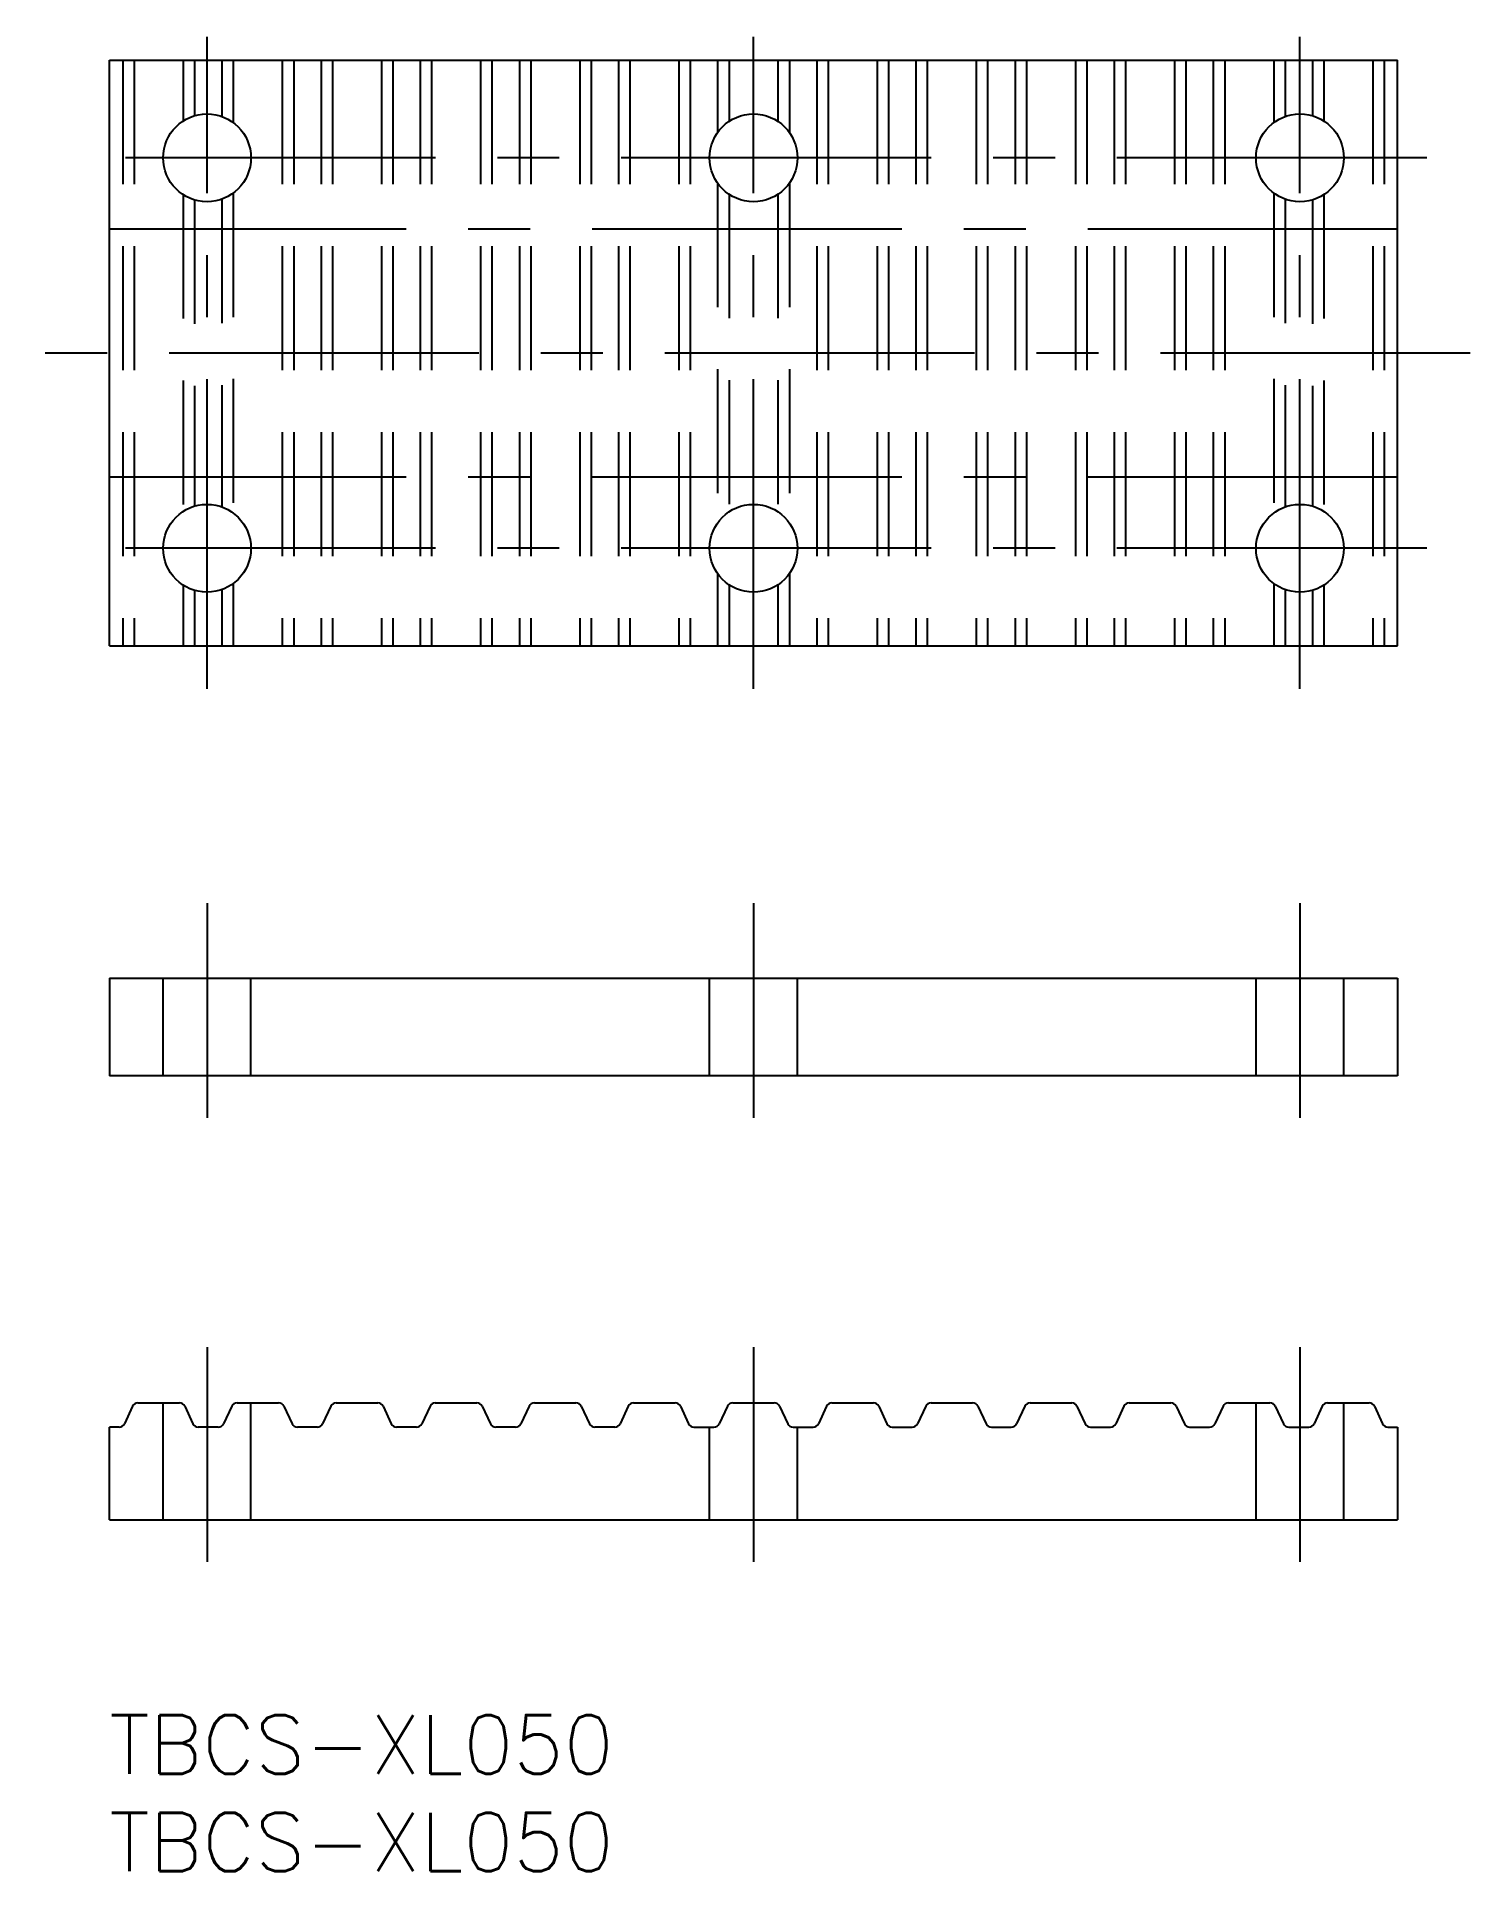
# Model space of a CAD drawing. Extents: x -3.7 to 69.7, y -8 to 86.
import ezdxf

# ---------------------------------------------------------------- set-up
doc = ezdxf.new("R2010")
doc.units = 0
doc.header["$LTSCALE"] = 0.5
doc.linetypes.add('CENTER', pattern=[50.8, 31.75, -6.35, 6.35, -6.35])
doc.linetypes.add('DASHED', pattern=[19.05, 12.7, -6.35])
for name, color, linetype in [('MSM_CENTER', 1, 'CENTER'), ('MSM_CONTINUOUS', 7, 'CONTINUOUS'), ('MSM_DASHED', 4, 'DASHED'), ('MSM_PART_NUMBER', 7, 'CONTINUOUS')]:
    doc.layers.add(name, color=color, linetype=linetype)
doc.styles.get("Standard").update_dxf_attribs({"font": 'txt.shx', "height": 3, "bigfont": 'bigfont.shx'})

# ---------------------------------------------------------------- blocks, each defined once
blk = doc.blocks.new('*U2')
at = {"layer": 'MSM_PART_NUMBER'}
blk.add_text('TBCS-XL050', height=3, dxfattribs=at).set_placement((0, -3))
blk = doc.blocks.new('*U3')
at = {"layer": 'MSM_PART_NUMBER'}
blk.add_text('TBCS-XL050', height=3, dxfattribs=at).set_placement((0, -8))

msp = doc.modelspace()

# ---------------------------------------------------------------- linework, layer by layer
at = {"layer": 'MSM_CENTER'}
for p, q in [((5, 52.565), (5, 85.976)), ((33, 52.565), (33, 85.976)), ((61, 52.565), (61, 85.976)), ((67.5, 79.771), (-1.5, 79.771)), ((66, 76.121), (0, 76.121)), ((69.73, 69.771), (-3.73, 69.771)), ((66, 63.421), (0, 63.421)), ((67.5, 59.771), (-1.5, 59.771)), ((5, 41.592), (5, 30.592)), ((33, 41.592), (33, 30.592)), ((61, 41.592), (61, 30.592)), ((5, 18.844), (5, 7.844)), ((33, 18.844), (33, 7.844)), ((61, 18.844), (61, 7.844))]:
    msp.add_line(p, q, dxfattribs=at)
at = {"layer": 'MSM_CONTINUOUS'}
for p, q in [((0, 84.771), (66, 84.771)), ((0, 54.771), (0, 84.771)), ((66, 54.771), (66, 84.771)), ((0, 54.771), (66, 54.771)), ((0, 37.748), (66, 37.748)), ((0, 37.748), (0, 32.748)), ((66, 37.748), (66, 32.748)), ((66, 32.748), (0, 32.748)), ((1.456, 16), (3.584, 16)), ((6.536, 16), (8.664, 16)), ((11.616, 16), (13.744, 16)), ((16.696, 16), (18.824, 16)), ((21.776, 16), (23.904, 16)), ((26.856, 16), (28.984, 16)), ((31.936, 16), (34.064, 16)), ((37.016, 16), (39.144, 16)), ((42.096, 16), (44.224, 16)), ((47.176, 16), (49.304, 16)), ((52.256, 16), (54.384, 16)), ((57.336, 16), (59.464, 16)), ((62.416, 16), (64.544, 16)), ((1.184, 15.827), (0.763, 14.923)), ((3.856, 15.827), (4.277, 14.923)), ((6.264, 15.827), (5.843, 14.923)), ((8.936, 15.827), (9.357, 14.923)), ((11.344, 15.827), (10.923, 14.923)), ((14.016, 15.827), (14.437, 14.923)), ((16.424, 15.827), (16.003, 14.923)), ((19.096, 15.827), (19.517, 14.923)), ((21.504, 15.827), (21.083, 14.923)), ((24.176, 15.827), (24.597, 14.923)), ((26.584, 15.827), (26.163, 14.923)), ((29.256, 15.827), (29.677, 14.923)), ((31.664, 15.827), (31.243, 14.923)), ((34.336, 15.827), (34.757, 14.923)), ((36.744, 15.827), (36.323, 14.923)), ((39.416, 15.827), (39.837, 14.923)), ((41.824, 15.827), (41.403, 14.923)), ((44.496, 15.827), (44.917, 14.923)), ((46.904, 15.827), (46.483, 14.923)), ((49.576, 15.827), (49.997, 14.923)), ((51.984, 15.827), (51.563, 14.923)), ((54.656, 15.827), (55.077, 14.923)), ((57.064, 15.827), (56.643, 14.923)), ((59.736, 15.827), (60.157, 14.923)), ((62.144, 15.827), (61.723, 14.923)), ((64.816, 15.827), (65.237, 14.923)), ((0, 10), (0, 14.75)), ((0.491, 14.75), (0, 14.75)), ((5.571, 14.75), (4.549, 14.75)), ((10.651, 14.75), (9.629, 14.75)), ((15.731, 14.75), (14.709, 14.75)), ((20.811, 14.75), (19.789, 14.75)), ((25.891, 14.75), (24.869, 14.75)), ((29.949, 14.75), (30.971, 14.75)), ((35.029, 14.75), (36.051, 14.75)), ((40.109, 14.75), (41.131, 14.75)), ((45.189, 14.75), (46.211, 14.75)), ((50.269, 14.75), (51.291, 14.75)), ((55.349, 14.75), (56.371, 14.75)), ((60.429, 14.75), (61.451, 14.75)), ((65.509, 14.75), (66, 14.75)), ((66, 14.75), (66, 10)), ((0, 10), (66, 10))]:
    msp.add_line(p, q, dxfattribs=at)
for centre in [(5, 79.771), (33, 79.771), (61, 79.771), (5, 59.771), (33, 59.771), (61, 59.771)]:
    msp.add_circle(centre, 2.25, dxfattribs=at)
for centre, start, end in [((1.456, 15.7), 90, 155), ((3.584, 15.7), 25, 90), ((6.536, 15.7), 90, 155), ((8.664, 15.7), 25, 90), ((11.616, 15.7), 90, 155), ((13.744, 15.7), 25, 90), ((16.696, 15.7), 90, 155), ((18.824, 15.7), 25, 90), ((21.776, 15.7), 90, 155), ((23.904, 15.7), 25, 90), ((26.856, 15.7), 90, 155), ((28.984, 15.7), 25, 90), ((31.936, 15.7), 90, 155), ((34.064, 15.7), 25, 90), ((37.016, 15.7), 90, 155), ((39.144, 15.7), 25, 90), ((42.096, 15.7), 90, 155), ((44.224, 15.7), 25, 90), ((47.176, 15.7), 90, 155), ((49.304, 15.7), 25, 90), ((52.256, 15.7), 90, 155), ((54.384, 15.7), 25, 90), ((57.336, 15.7), 90, 155), ((59.464, 15.7), 25, 90), ((62.416, 15.7), 90, 155), ((64.544, 15.7), 25, 90), ((0.491, 15.05), 270, 335), ((4.549, 15.05), 205, 270), ((5.571, 15.05), 270, 335), ((9.629, 15.05), 205, 270), ((10.651, 15.05), 270, 335), ((14.709, 15.05), 205, 270), ((15.731, 15.05), 270, 335), ((19.789, 15.05), 205, 270), ((20.811, 15.05), 270, 335), ((24.869, 15.05), 205, 270), ((25.891, 15.05), 270, 335), ((29.949, 15.05), 205, 270), ((30.971, 15.05), 270, 335), ((35.029, 15.05), 205, 270), ((36.051, 15.05), 270, 335), ((40.109, 15.05), 205, 270), ((41.131, 15.05), 270, 335), ((45.189, 15.05), 205, 270), ((46.211, 15.05), 270, 335), ((50.269, 15.05), 205, 270), ((51.291, 15.05), 270, 335), ((55.349, 15.05), 205, 270), ((56.371, 15.05), 270, 335), ((60.429, 15.05), 205, 270), ((61.451, 15.05), 270, 335), ((65.509, 15.05), 205, 270)]:
    msp.add_arc(centre, 0.3, start, end, dxfattribs=at)
at = {"layer": 'MSM_DASHED'}
for p, q in [((0.682, 84.771), (0.682, 54.771)), ((1.265, 84.771), (1.265, 54.771)), ((3.775, 84.771), (3.775, 81.658)), ((4.358, 84.771), (4.358, 81.927)), ((5.762, 84.771), (5.762, 81.888)), ((6.345, 84.771), (6.345, 81.574)), ((8.855, 84.771), (8.855, 54.771)), ((9.438, 84.771), (9.438, 54.771)), ((10.842, 84.771), (10.842, 54.771)), ((11.425, 84.771), (11.425, 54.771)), ((13.935, 84.771), (13.935, 54.771)), ((14.518, 84.771), (14.518, 54.771)), ((15.922, 84.771), (15.922, 54.771)), ((16.505, 84.771), (16.505, 54.771)), ((19.015, 84.771), (19.015, 54.771)), ((19.598, 84.771), (19.598, 54.771)), ((21.002, 84.771), (21.002, 54.771)), ((21.585, 84.771), (21.585, 54.771)), ((24.095, 84.771), (24.095, 54.771)), ((24.678, 84.771), (24.678, 54.771)), ((26.082, 84.771), (26.082, 54.771)), ((26.665, 84.771), (26.665, 54.771)), ((29.175, 84.771), (29.175, 54.771)), ((29.758, 84.771), (29.758, 54.771)), ((31.162, 84.771), (31.162, 81.069)), ((31.745, 84.771), (31.745, 81.638)), ((34.255, 84.771), (34.255, 81.638)), ((34.838, 84.771), (34.838, 81.069)), ((36.242, 84.771), (36.242, 54.771)), ((36.825, 84.771), (36.825, 54.771)), ((39.335, 84.771), (39.335, 54.771)), ((39.918, 84.771), (39.918, 54.771)), ((41.322, 84.771), (41.322, 54.771)), ((41.905, 84.771), (41.905, 54.771)), ((44.415, 84.771), (44.415, 54.771)), ((44.998, 84.771), (44.998, 54.771)), ((46.402, 84.771), (46.402, 54.771)), ((46.985, 84.771), (46.985, 54.771)), ((49.495, 84.771), (49.495, 54.771)), ((50.078, 84.771), (50.078, 54.771)), ((51.482, 84.771), (51.482, 54.771)), ((52.065, 84.771), (52.065, 54.771)), ((54.575, 84.771), (54.575, 54.771)), ((55.158, 84.771), (55.158, 54.771)), ((56.562, 84.771), (56.562, 54.771)), ((57.145, 84.771), (57.145, 54.771)), ((59.655, 84.771), (59.655, 81.574)), ((60.238, 84.771), (60.238, 81.888)), ((61.642, 84.771), (61.642, 81.927)), ((62.225, 84.771), (62.225, 81.658)), ((64.735, 84.771), (64.735, 54.771)), ((65.318, 84.771), (65.318, 54.771)), ((31.162, 78.473), (31.162, 61.069)), ((34.838, 78.473), (34.838, 61.069)), ((3.775, 77.883), (3.775, 61.658)), ((4.358, 77.614), (4.358, 61.927)), ((5.762, 77.654), (5.762, 61.888)), ((6.345, 77.967), (6.345, 61.574)), ((31.745, 77.903), (31.745, 61.638)), ((34.255, 77.903), (34.255, 61.638)), ((59.655, 77.967), (59.655, 61.574)), ((60.238, 77.654), (60.238, 61.888)), ((61.642, 77.614), (61.642, 61.927)), ((62.225, 77.883), (62.225, 61.658)), ((31.162, 58.473), (31.162, 54.771)), ((34.838, 58.473), (34.838, 54.771)), ((3.775, 57.883), (3.775, 54.771)), ((4.358, 57.614), (4.358, 54.771)), ((5.762, 57.654), (5.762, 54.771)), ((6.345, 57.967), (6.345, 54.771)), ((31.745, 57.903), (31.745, 54.771)), ((34.255, 57.903), (34.255, 54.771)), ((59.655, 57.967), (59.655, 54.771)), ((60.238, 57.654), (60.238, 54.771)), ((61.642, 57.614), (61.642, 54.771)), ((62.225, 57.883), (62.225, 54.771)), ((2.75, 32.748), (2.75, 37.748)), ((7.25, 32.748), (7.25, 37.748)), ((30.75, 32.748), (30.75, 37.748)), ((35.25, 32.748), (35.25, 37.748)), ((58.75, 32.748), (58.75, 37.748)), ((63.25, 32.748), (63.25, 37.748)), ((2.75, 10), (2.75, 16)), ((7.25, 10), (7.25, 16)), ((58.75, 10), (58.75, 16)), ((63.25, 10), (63.25, 16)), ((30.75, 10), (30.75, 14.75)), ((35.25, 10), (35.25, 14.75))]:
    msp.add_line(p, q, dxfattribs=at)

# ---------------------------------------------------------------- block references
at = {"layer": 'MSM_CONTINUOUS'}
for name in ['*U2', '*U3']:
    msp.add_blockref(name, (0, 0), dxfattribs=at)

doc.saveas('drawing.dxf')
